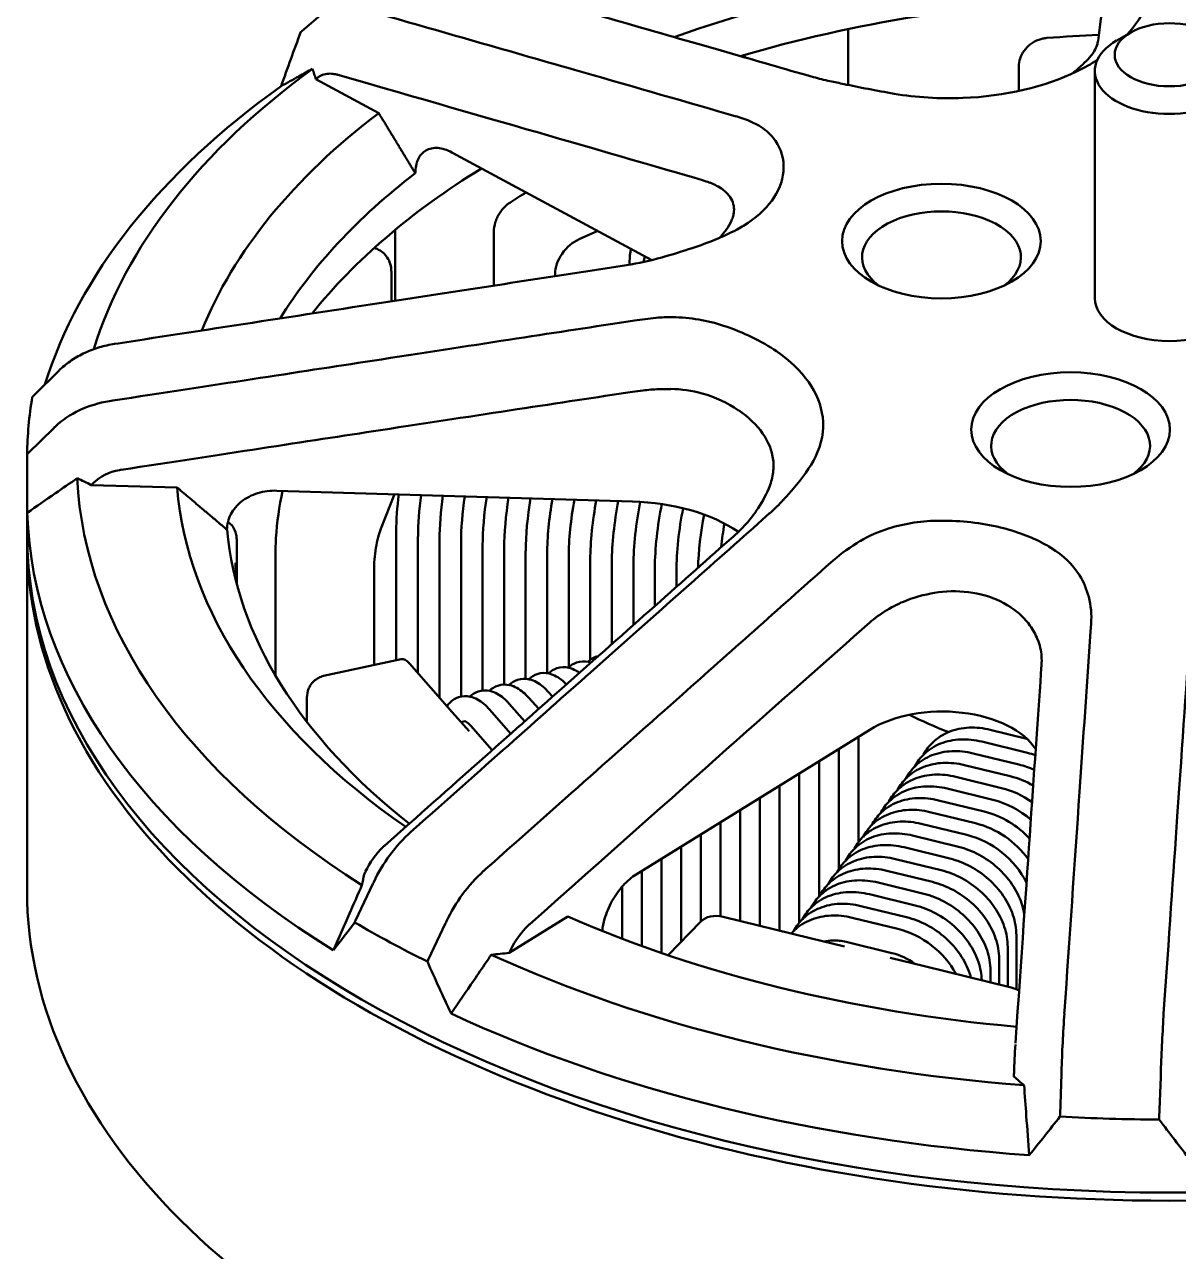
# Model space of a CAD drawing. Header units: millimetres. Extents: x 145 to 303, y 101 to 203.
# Drawn here: x 147.31 to 158.92, y 156.34 to 168.7 of the extents above; entities that cross this region are included whole.
import ezdxf

# ---------------------------------------------------------------- set-up
doc = ezdxf.new("R2010")
doc.units = ezdxf.units.MM
doc.header["$LTSCALE"] = 0.75
doc.layers.add('Visible', color=7, linetype='Continuous', lineweight=50)

msp = doc.modelspace()

# ---------------------------------------------------------------- linework, layer by layer
at = {"layer": 'Visible', "extrusion": (-1e-16, 0.816497, 0.57735)}
for p, q in [((150.286, 168.79), (150.098, 168.629)), ((155.601, 168.087), (155.601, 168.65)), ((150.098, 168.629), (150.089, 168.621)), ((158.444, 168.616), (158.303, 168.534)), ((154.544, 168.386), (154.57, 168.362)), ((157.318, 168.271), (157.318, 168.027)), ((150.241, 168.145), (150.245, 168.148)), ((150.241, 168.145), (150.874, 167.804)), ((150.245, 168.148), (150.255, 168.157)), ((155.172, 168.188), (155.251, 168.166)), ((158.083, 165.942), (158.083, 168.228)), ((154.471, 167.771), (154.392, 167.794)), ((153.624, 166.324), (151.61, 167.408)), ((154.923, 167.418), (154.923, 167.418)), ((154.95, 167.27), (154.95, 167.273)), ((154.446, 166.876), (154.446, 166.876)), ((154.45, 166.813), (154.449, 166.811)), ((151.039, 165.914), (151.039, 166.628)), ((152.033, 166.607), (152.033, 166.067)), ((152.891, 166.534), (153.08, 166.617)), ((154.477, 166.63), (154.481, 166.632)), ((150.828, 166.445), (150.84, 166.441)), ((153.4, 166.277), (153.4, 166.311)), ((151.001, 165.909), (151.001, 166.205)), ((152.65, 166.184), (152.65, 166.162)), ((153.261, 166.256), (153.369, 166.272)), ((153.45, 165.716), (153.342, 165.699)), ((153.936, 165.744), (153.936, 165.744)), ((154.07, 165.729), (154.07, 165.729)), ((148.215, 165.48), (148.249, 165.485)), ((147.399, 164.957), (147.655, 165.211)), ((147.386, 164.944), (147.399, 164.957)), ((153.936, 165.019), (153.936, 165.019)), ((154.07, 164.996), (154.07, 164.996)), ((148.197, 164.909), (148.163, 164.903)), ((147.602, 164.633), (147.346, 164.38)), ((147.346, 164.38), (147.334, 164.367)), ((147.333, 164.174), (147.333, 163.574)), ((147.98, 164.059), (147.986, 164.064)), ((147.986, 164.064), (147.999, 164.077)), ((147.98, 164.059), (148.845, 164.033)), ((153.427, 163.894), (149.849, 164.002)), ((150.894, 163.617), (151.034, 163.967)), ((154.735, 163.708), (154.809, 163.774)), ((156.533, 163.7), (156.527, 163.7)), ((151.049, 162.295), (151.049, 163.586)), ((147.333, 163.492), (147.333, 159.981)), ((149.445, 163.062), (149.445, 163.479)), ((151.269, 162.164), (151.269, 163.54)), ((151.486, 161.918), (151.486, 163.511)), ((151.703, 163.482), (151.703, 161.929)), ((151.92, 161.99), (151.92, 163.453)), ((149.836, 163.372), (149.836, 162.14)), ((152.136, 162.05), (152.136, 163.424)), ((152.353, 162.108), (152.353, 163.395)), ((152.57, 162.164), (152.57, 163.367)), ((152.787, 162.225), (152.787, 163.338)), ((157.641, 163.427), (157.638, 163.429)), ((150.827, 163.203), (150.827, 162.247)), ((153.004, 162.299), (153.004, 163.309)), ((153.22, 163.28), (153.22, 162.457)), ((153.437, 162.649), (153.437, 163.251)), ((153.654, 162.841), (153.654, 163.222)), ((155.449, 163.299), (155.375, 163.234)), ((153.871, 163.033), (153.871, 163.193)), ((156.589, 162.986), (156.592, 162.987)), ((157.236, 162.829), (157.239, 162.827)), ((158.04, 162.581), (158.046, 162.663)), ((150.317, 162.136), (151.1, 162.306)), ((151.614, 161.773), (151.183, 162.262)), ((152.624, 161.928), (152.584, 161.973)), ((150.149, 161.898), (150.149, 161.676)), ((152.344, 161.679), (152.187, 161.856)), ((152.484, 161.804), (152.386, 161.915)), ((151.784, 161.581), (151.614, 161.773)), ((152.204, 161.555), (151.989, 161.798)), ((151.744, 161.682), (151.705, 161.67)), ((152.017, 161.389), (151.802, 161.633)), ((155.817, 161.595), (153.464, 160.138)), ((157.4, 161.503), (157.031, 161.594)), ((155.703, 160.462), (155.703, 161.524)), ((157.404, 161.363), (156.944, 161.475)), ((155.505, 160.19), (155.505, 161.402)), ((157.318, 161.244), (156.857, 161.357)), ((155.307, 161.279), (155.307, 159.916)), ((157.231, 161.126), (156.77, 161.239)), ((155.108, 159.652), (155.108, 161.156)), ((157.144, 161.008), (156.683, 161.121)), ((154.91, 159.571), (154.91, 161.033)), ((157.057, 160.89), (156.596, 161.002)), ((154.712, 159.62), (154.712, 160.911)), ((156.97, 160.771), (156.51, 160.884)), ((154.514, 159.669), (154.514, 160.788)), ((156.883, 160.653), (156.423, 160.766)), ((154.315, 160.665), (154.315, 159.716)), ((156.796, 160.535), (156.336, 160.648)), ((151.198, 160.566), (151.221, 160.586)), ((154.117, 159.664), (154.117, 160.542)), ((156.709, 160.417), (156.249, 160.529)), ((153.919, 159.461), (153.919, 160.42)), ((156.622, 160.298), (156.162, 160.411)), ((153.721, 159.347), (153.721, 160.297)), ((156.535, 160.18), (156.075, 160.293)), ((150.729, 160.144), (150.726, 160.136)), ((150.738, 160.162), (150.729, 160.144)), ((151.953, 160.193), (151.93, 160.172)), ((153.522, 159.417), (153.522, 160.174)), ((156.448, 160.062), (155.988, 160.175)), ((150.64, 159.673), (150.815, 160.043)), ((153.324, 159.49), (153.324, 160.016)), ((156.361, 159.944), (155.901, 160.056)), ((156.274, 159.825), (155.814, 159.938)), ((156.187, 159.707), (155.727, 159.82)), ((150.631, 159.655), (150.64, 159.673)), ((151.547, 159.648), (151.372, 159.279)), ((152.188, 159.348), (152.779, 159.714)), ((153.786, 159.325), (154.114, 159.661)), ((155.216, 159.496), (154.342, 159.711)), ((156.1, 159.589), (155.64, 159.702)), ((153.126, 159.568), (153.126, 159.586)), ((155.562, 159.412), (155.216, 159.496)), ((157.293, 158.983), (157.293, 159.526)), ((152.192, 159.356), (152.201, 159.375)), ((156.041, 159.346), (155.581, 159.459)), ((157.206, 159.009), (157.206, 159.407)), ((151.372, 159.279), (151.364, 159.26)), ((152.188, 159.348), (152.192, 159.356)), ((156.367, 159.214), (156.022, 159.299)), ((157.119, 159.03), (157.119, 159.289)), ((157.241, 159), (156.367, 159.214)), ((157.032, 159.051), (157.032, 159.171)), ((157.776, 158.74), (157.778, 158.765)), ((158.776, 158.735), (158.775, 158.709)), ((157.269, 158.133), (157.269, 158.112)), ((157.269, 158.112), (157.268, 158.103)), ((157.733, 157.72), (157.746, 158.129)), ((158.746, 158.099), (158.732, 157.69)), ((157.732, 157.7), (157.733, 157.72)), ((158.732, 157.69), (158.732, 157.669))]:
    msp.add_line(p, q, dxfattribs=at)
at = {"layer": 'Visible', "extrusion": (1e-16, 1e-16, -1)}
for centre, radius, start, end in [((-157.003, 169.325), 1.409, 230.6218, 233.1332), ((-153.708, 164.484), 1.185, 202.8082, 215.4079), ((-121.831, 181.651), 36.24, 217.3706, 217.9268)]:
    msp.add_arc(centre, radius, start, end, dxfattribs=at)
at = {"layer": 'Visible'}
for centre, radius, start, end in [((154.187, 166.747), 1.063, 61.1563, 74.5188), ((153.889, 166.288), 0.875, 68.6856, 73.8833), ((154.014, 166.588), 0.551, 53.9059, 69.3803), ((154.153, 166.78), 0.314, 34.4096, 53.9232), ((153.816, 164.031), 1.718, 89.4632, 95.024), ((153.802, 163.793), 1.232, 55.7119, 74.5259), ((188.315, 164.175), 40.982, 179.7317, 180.5534), ((153.042, 163.322), 3.209, 167.7873, 176.3913), ((154.036, 163.561), 2.987, 172.2312, 179.5215), ((156.522, 161.976), 1.724, 89.808, 107.3902), ((156.552, 161.191), 2.509, 76.572, 90.4376), ((152.769, 163.383), 2.934, 177.2569, 180.2164), ((156.582, 162.014), 1.713, 120.1425, 131.3901), ((156.677, 161.653), 1.336, 93.7571, 107.52), ((156.67, 161.839), 1.15, 76.453, 93.8586), ((156.725, 162.053), 0.929, 56.603, 76.6757), ((156.627, 161.741), 1.236, 115.8588, 126.3064), ((156.677, 161.645), 1.344, 107.408, 115.9806), ((156.563, 161.829), 1.127, 126.3457, 131.4518), ((153.133, 162.126), 0.216, 102.9362, 134.9832), ((157.009, 160.242), 0.912, 60.1295, 75.9182), ((156.918, 160.115), 0.921, 54.6474, 75.8474), ((156.829, 159.99), 0.928, 48.889, 75.7949), ((156.74, 159.866), 0.934, 42.6813, 75.7309), ((156.652, 159.747), 0.935, 35.6391, 75.7155), ((152.298, 159.36), 1.633, 132.3625, 154.5515), ((156.57, 159.638), 0.925, 26.8214, 75.8787), ((151.494, 159.812), 0.833, 133.578, 155.1153), ((153.047, 158.958), 1.651, 132.628, 154.5684), ((152.964, 159.019), 0.842, 133.669, 154.9938), ((155.873, 158.689), 0.928, 28.8131, 75.8167), ((179.747, 171.92), 31.079, 204.0377, 205.0978), ((155.876, 158.697), 0.67, 53.8673, 75.7171), ((175.115, 157.584), 17.377, 176.1879, 178.134), ((182.249, 157.295), 23.517, 176.5523, 177.9902), ((166.256, 157.855), 8.991, 176.354, 178.2303)]:
    msp.add_arc(centre, radius, start, end, dxfattribs=at)
at = {"layer": 'Visible', "extrusion": (1e-16, -1e-16, -1)}
for centre, radius, start, end in [((-152.929, 169.117), 2.878, 253.9777, 261.2204), ((-156.973, 162.289), 0.575, 175.758, 183.957)]:
    msp.add_arc(centre, radius, start, end, dxfattribs=at)
at = {"layer": 'Visible', "extrusion": (-1e-16, -1e-16, -1)}
msp.add_arc((-152.426, 166.257), 3.446, 220.5566, 222.9514, dxfattribs=at)
at = {"layer": 'Visible', "extrusion": (0, -1e-16, -1)}
msp.add_arc((-157.193, 162.721), 0.855, 165.7215, 183.8931, dxfattribs=at)
at = {"layer": 'Visible', "extrusion": (0, 1e-16, -1)}
for centre, radius, start, end in [((-156.912, 162.268), 0.64, 144.0629, 158.2751), ((-156.962, 162.288), 0.587, 158.2754, 175.7094), ((-181.972, 175.08), 29.038, 322.1493, 323.1604)]:
    msp.add_arc(centre, radius, start, end, dxfattribs=at)
at = {"layer": 'Visible', "extrusion": (-1e-16, 1e-16, -1)}
msp.add_arc((-135.072, 175.399), 28.753, 217.9932, 218.9826, dxfattribs=at)
at = {"layer": 'Visible', "extrusion": (-1e-16, 2e-16, -1)}
for centre, major_axis, ratio, start_param, end_param in [((158.833, 163.9), (9.5, 0), 0.57735, 4.159876, 4.6485), ((158.833, 163.9), (9.5, 0), 0.57735, 3.482913, 3.786626), ((158.833, 163.492), (-9.5, 0), 0.57735, 0.431477, 0.754101), ((153.359, 164.051), (1.502, 0.426), 0.583604, -1.185314, -1.103582), ((153.306, 164.126), (1.526, 0.365), 0.67706, 0.726288, 0.831773)]:
    msp.add_ellipse(centre, major_axis=major_axis, ratio=ratio, start_param=start_param, end_param=end_param, dxfattribs=at)
at = {"layer": 'Visible', "extrusion": (0, 2e-16, -1)}
for centre, major_axis, ratio, start_param, end_param in [((158.833, 163.492), (-9.5, 0), 0.57735, 1.098872, 1.501161), ((156.548, 168.537), (1.569, 0.032), 0.383236, 0.129301, 0.234786), ((152.507, 163.779), (0.09, 0.676), 0.183672, 4.084618, 4.905611), ((152.94, 163.721), (0.09, 0.676), 0.183672, 4.084618, 4.973475), ((153.591, 163.635), (0.09, 0.676), 0.183672, 4.084618, 5.075986), ((158.833, 163.9), (9.5, 0), 0.57735, 2.507002, 3.088494), ((154.458, 163.519), (0.09, 0.676), 0.183672, 4.559039, 4.915641), ((158.833, 163.492), (4, 0), 0.57735, 2.159577, 2.283932), ((158.833, 159.981), (11.5, 0), 0.57735, 0, 3.141593)]:
    msp.add_ellipse(centre, major_axis=major_axis, ratio=ratio, start_param=start_param, end_param=end_param, dxfattribs=at)
at = {"layer": 'Visible', "extrusion": (1e-16, 3e-16, -1)}
for centre, major_axis, start_param, end_param in [((158.833, 168.391), (0.55, 0), 1.570796326796014, 7.8539816339756), ((156.539, 166.352), (0.8, 0), 2.474482, 6.950296), ((157.839, 164.454), (0.8, 0), 2.474482, 6.950296)]:
    msp.add_ellipse(centre, major_axis=major_axis, ratio=0.57735, start_param=start_param, end_param=end_param, dxfattribs=at)
at = {"layer": 'Visible'}
for centre, major_axis, ratio, start_param, end_param in [((158.833, 168.228), (0.75, 0), 0.57735, 2.356194, 7.068583), ((156.671, 168.999), (2.046, 0.331), 0.427494, 3.878067, 3.985333), ((156.617, 169.108), (-2, 0), 0.57735, 1.639312, 2.270226), ((158.833, 163.9), (-11.5, 0), 0.57735, -0.67991, -0.177156), ((156.593, 168.822), (-1.735, 0.016), 0.500535, 1.264546, 1.668155), ((158.833, 164.309), (-10, 0), 0.57735, -0.650324, -0.228245), ((158.833, 165.942), (0.75, 0), 0.57735, 3.141593, 6.283185), ((153.351, 164.483), (1.996, 0.556), 0.572535, 1.256795, 1.364061), ((153.459, 164.706), (-1.888, 0.057), 0.584065, 3.879423, 4.241635), ((153.348, 164.662), (2, 0), 0.57735, 0.068515, 0.69943), ((158.833, 164.309), (11.5, 0), 0.57735, 3.045684, 3.132781), ((153.842, 164.649), (1.506, 0.025), 0.665266, -0.335407, 0.067947), ((158.833, 164.309), (-10, 0), 0.57735, 0.047808, 0.693945), ((151.856, 163.866), (0.09, 0.676), 0.183672, 1.47764, 2.198568), ((153.374, 163.663), (0.09, 0.676), 0.183672, 1.240493, 2.198568), ((153.348, 163.029), (-1.5, 0), 0.57735, 3.842302, 4.660029), ((153.3, 164.556), (2.018, 0.47), 0.681186, -0.898021, -0.790755), ((158.833, 163.9), (11.5, 0), 0.57735, 3.159814, 3.891316), ((154.241, 163.548), (0.09, 0.676), 0.183672, 1.273503, 2.091451), ((158.833, 163.492), (11.5, 0), 0.57735, 3.135444, 6.289334), ((151.183, 162.017), (-0.086, 0.288), 0.371196, -0.674822, -0.027804), ((156.548, 161.201), (1, 0), 0.57735, 0.348602, 2.391101), ((150.938, 160.368), (0.127, 0.126), 0.263053, 1.368471, 1.455611), ((158.833, 164.309), (-11.5, 0), 0.57735, 0.776756, 0.863853), ((158.833, 164.309), (10, 0), 0.57735, 4.062065, 4.558019), ((154.342, 159.466), (-0.244, 0.176), 0.749072, -1.075325, -0.111081), ((157.241, 158.755), (-0.244, 0.176), 0.749072, -1.366041, -1.075325), ((158.833, 163.9), (11.5, 0), 0.57735, 4.032479, 4.589448), ((158.833, 164.309), (11.5, 0), 0.57735, 4.616481, 4.703578)]:
    msp.add_ellipse(centre, major_axis=major_axis, ratio=ratio, start_param=start_param, end_param=end_param, dxfattribs=at)
at = {"layer": 'Visible', "extrusion": (1e-16, 2e-16, -1)}
msp.add_ellipse((156.544, 168.589), major_axis=(-1.573, 0.029), ratio=0.387454, start_param=3.185506, end_param=3.256014, dxfattribs=at)
at = {"layer": 'Visible', "extrusion": (0, 1e-16, -1)}
for centre, major_axis, ratio, start_param, end_param in [((156.556, 168.526), (1.561, 0.043), 0.381721, 0.237639, 0.319371), ((153.348, 164.254), (-1.5, 0), 0.57735, 2.442163, 3.073077), ((148.292, 164.15), (0.192, 0.029), 0.326156, 4.62267, 4.70981), ((158.833, 163.574), (-11.5, 0), 0.57735, 3.141593, 6.283185), ((158.833, 164.309), (11, 0), 0.57735, 1.704148, 2.240297)]:
    msp.add_ellipse(centre, major_axis=major_axis, ratio=ratio, start_param=start_param, end_param=end_param, dxfattribs=at)
at = {"layer": 'Visible', "extrusion": (1e-16, 1e-16, -1)}
for start_param, end_param in [(0.177033, 0.6695), (-0.739313, -0.028631)]:
    msp.add_ellipse((158.833, 164.309), major_axis=(-11, 0), ratio=0.57735, start_param=start_param, end_param=end_param, dxfattribs=at)
at = {"layer": 'Visible', "extrusion": (-1e-16, 1e-16, -1)}
for centre, major_axis, ratio, start_param, end_param in [((150.469, 168.123), (-0.139, 0.053), 0.406219, 1.277418, 1.364558), ((153.807, 163.606), (0.09, 0.676), 0.183672, 4.084618, 5.085655)]:
    msp.add_ellipse(centre, major_axis=major_axis, ratio=ratio, start_param=start_param, end_param=end_param, dxfattribs=at)
at = {"layer": 'Visible'}
for centre in [(156.539, 166.515), (157.839, 164.617)]:
    msp.add_ellipse(centre, major_axis=(1, 0), ratio=0.57735, dxfattribs=at)
at = {"layer": 'Visible', "extrusion": (2e-16, -2e-16, -1)}
msp.add_ellipse((152.891, 166.289), major_axis=(0.185, 0.238), ratio=0.651406, start_param=3.839138, end_param=5.409935, dxfattribs=at)
at = {"layer": 'Visible', "extrusion": (1e-16, -3e-16, -1)}
msp.add_ellipse((153.343, 164.098), major_axis=(1.52, 0.406), ratio=0.549673, start_param=-1.369953, end_param=-1.299445, dxfattribs=at)
at = {"layer": 'Visible', "extrusion": (-1e-16, 3e-16, -1)}
msp.add_ellipse((153.355, 164.055), major_axis=(1.511, 0.424), ratio=0.578269, start_param=-1.29269, end_param=-1.187204, dxfattribs=at)
at = {"layer": 'Visible', "extrusion": (-1e-16, -2e-16, -1)}
msp.add_ellipse((148.661, 163.469), major_axis=(-0.69, 0.578), ratio=0.695676, start_param=0.065585, end_param=0.523852, dxfattribs=at)
at = {"layer": 'Visible', "extrusion": (-2e-16, 3e-16, -1)}
for centre, end_param in [((151.423, 163.924), 4.739519), ((151.639, 163.895), 4.772489), ((152.073, 163.837), 4.838726), ((153.157, 163.692), 5.007889)]:
    msp.add_ellipse(centre, major_axis=(0.09, 0.676), ratio=0.183672, start_param=4.084618, end_param=end_param, dxfattribs=at)
at = {"layer": 'Visible', "extrusion": (-2e-16, 2e-16, -1)}
for centre, end_param in [((152.29, 163.808), 4.872067), ((152.723, 163.75), 4.939398), ((154.024, 163.577), 5.064411)]:
    msp.add_ellipse(centre, major_axis=(0.09, 0.676), ratio=0.183672, start_param=4.084618, end_param=end_param, dxfattribs=at)
at = {"layer": 'Visible', "extrusion": (1e-16, 0, -1)}
msp.add_ellipse((153.314, 164.116), major_axis=(1.516, 0.374), ratio=0.673583, start_param=0.649366, end_param=0.731098, dxfattribs=at)
at = {"layer": 'Visible', "extrusion": (7e-16, 1e-16, -1)}
msp.add_ellipse((150.894, 163.372), major_axis=(0.04, 0.298), ratio=0.184022, start_param=4.081455, end_param=5.652252, dxfattribs=at)
at = {"layer": 'Visible', "extrusion": (0, 0, -1)}
msp.add_ellipse((153.293, 164.168), major_axis=(1.542, 0.314), ratio=0.696122, start_param=0.808371, end_param=0.878879, dxfattribs=at)
at = {"layer": 'Visible', "extrusion": (2e-16, 0, -1)}
msp.add_ellipse((152.401, 159.58), major_axis=(0.127, 0.126), ratio=0.263053, start_param=-1.455611, end_param=-1.368471, dxfattribs=at)
at = {"layer": 'Visible', "extrusion": (1.93052e-09, -2.55993e-10, 1)}
msp.add_open_spline([(158.385, 170.563), (158.332, 170.166), (158.228, 169.383), (158.153, 168.816), (158.115, 168.533)], degree=3, knots=[-0.6998511, -0.6998511, -0.6998511, -0.6998511, -0.4506858, -0.1184655, -0.1184655, -0.1184655, -0.1184655], dxfattribs=at)
at = {"layer": 'Visible'}
for points, knots in [([(151.404, 169.271), (152.143, 169.058), (153.597, 168.641), (154.648, 168.339), (155.172, 168.188)], [0.2160154, 0.2160154, 0.2160154, 0.2160154, 0.4651806, 0.7974009, 0.7974009, 0.7974009, 0.7974009]), ([(154.392, 167.794), (153.889, 167.939), (153.344, 168.096), (152.152, 168.438), (151.406, 168.652), (150.721, 168.848)], [0, 0, 0, 0, 0.2113018, 0.2113018, 0.5033978, 0.5033978, 0.5033978, 0.5033978]), ([(150.089, 168.621), (150.056, 168.53), (150.022, 168.439), (149.956, 168.257), (149.923, 168.166), (149.89, 168.075)], [0, 0, 0, 0, 0.02943772, 0.02943772, 0.05887542, 0.05887542, 0.05887542, 0.05887542]), ([(157.318, 168.271), (157.318, 168.299), (157.323, 168.327), (157.34, 168.381), (157.354, 168.407), (157.388, 168.456), (157.411, 168.479), (157.461, 168.517), (157.489, 168.532), (157.532, 168.547), (157.545, 168.551), (157.566, 168.555), (157.573, 168.557), (157.587, 168.559), (157.594, 168.559), (157.601, 168.56)], [0, 0, 0, 0, 0.00853701, 0.00853701, 0.01731294, 0.01731294, 0.02675158, 0.02675158, 0.03617122, 0.03617122, 0.04034577, 0.04034577, 0.04246798, 0.04246798, 0.04460055, 0.04460055, 0.04460055, 0.04460055]), ([(150.255, 168.157), (150.264, 168.164), (150.273, 168.17), (150.314, 168.194), (150.359, 168.204), (150.416, 168.199), (150.433, 168.196), (150.45, 168.192)], [0.06344142, 0.06344142, 0.06344142, 0.06344142, 0.07402483, 0.07402483, 0.1111703, 0.1111703, 0.12433718, 0.12433718, 0.12433718, 0.12433718]), ([(151.61, 167.408), (151.564, 167.433), (151.511, 167.45), (151.427, 167.456), (151.381, 167.447), (151.317, 167.41), (151.287, 167.376), (151.252, 167.302), (151.242, 167.248), (151.242, 167.198)], [-0.0742685, -0.0742685, -0.0742685, -0.0742685, -0.05560721, -0.05560721, -0.03700871, -0.03700871, -0.01847797, -0.01847797, 0, 0, 0, 0]), ([(152.033, 166.607), (152.033, 166.64), (152.038, 166.672), (152.052, 166.719), (152.058, 166.735), (152.072, 166.765), (152.08, 166.78), (152.106, 166.822), (152.127, 166.847), (152.163, 166.88), (152.177, 166.891), (152.192, 166.901)], [0, 0, 0, 0, 0.00990952, 0.00990952, 0.01492718, 0.01492718, 0.01992199, 0.01992199, 0.02963151, 0.02963151, 0.03505469, 0.03505469, 0.03505469, 0.03505469]), ([(147.668, 165.224), (147.703, 165.257), (147.741, 165.287), (147.824, 165.343), (147.868, 165.368), (147.963, 165.412), (148.012, 165.431), (148.087, 165.453), (148.111, 165.46), (148.162, 165.471), (148.189, 165.476), (148.215, 165.48)], [0.000001, 0.000001, 0.000001, 0.000001, 0.01627491, 0.01627491, 0.03277218, 0.03277218, 0.04943203, 0.04943203, 0.05734857, 0.05734857, 0.06560073, 0.06560073, 0.06560073, 0.06560073]), ([(148.281, 164.212), (149.292, 164.367), (151.277, 164.671), (152.712, 164.889), (153.427, 164.997)], [-0.6998511, -0.6998511, -0.6998511, -0.6998511, -0.4506858, -0.1184655, -0.1184655, -0.1184655, -0.1184655]), ([(148.163, 164.903), (148.057, 164.887), (147.955, 164.856), (147.769, 164.768), (147.685, 164.713), (147.615, 164.646)], [0, 0, 0, 0, 0.03276944, 0.03276944, 0.06553896, 0.06553896, 0.06553896, 0.06553896]), ([(149.849, 164.002), (149.787, 164.004), (149.714, 163.995), (149.599, 163.959), (149.537, 163.928), (149.449, 163.859), (149.408, 163.81), (149.361, 163.718), (149.346, 163.66), (149.346, 163.609)], [-0.0742685, -0.0742685, -0.0742685, -0.0742685, -0.05560721, -0.05560721, -0.03700871, -0.03700871, -0.01847797, -0.01847797, 0, 0, 0, 0]), ([(157.638, 163.429), (157.616, 163.442), (157.594, 163.455), (157.441, 163.538), (157.288, 163.594), (157.134, 163.631)], [-0.5146527, -0.5146527, -0.5146527, -0.5146527, -0.50882017, -0.50882017, -0.47549817, -0.47549817, -0.47549817, -0.47549817]), ([(154.445, 163.542), (153.957, 163.11), (152.977, 162.242), (151.621, 161.038), (150.931, 160.426)], [-0.7974009, -0.7974009, -0.7974009, -0.7974009, -0.4651806, -0.2160154, -0.2160154, -0.2160154, -0.2160154]), ([(152.895, 162.168), (152.884, 162.176), (152.872, 162.184), (152.837, 162.203), (152.813, 162.213), (152.749, 162.227), (152.706, 162.227), (152.637, 162.203), (152.609, 162.186), (152.586, 162.164), (152.585, 162.163), (152.583, 162.162)], [0.2288112, 0.2288112, 0.2288112, 0.2288112, 0.3127928, 0.3127928, 0.4674105, 0.4674105, 0.6851141, 0.6851141, 0.8548149, 0.8548149, 0.8650889, 0.8650889, 0.8650889, 0.8650889]), ([(153.01, 162.27), (153.002, 162.273), (152.993, 162.275), (152.947, 162.286), (152.905, 162.285), (152.835, 162.262), (152.808, 162.244), (152.784, 162.223), (152.783, 162.221), (152.782, 162.22)], [0.4169075, 0.4169075, 0.4169075, 0.4169075, 0.4674105, 0.4674105, 0.6851141, 0.6851141, 0.8548149, 0.8548149, 0.8650889, 0.8650889, 0.8650889, 0.8650889]), ([(150.149, 161.897), (150.149, 161.928), (150.152, 161.957), (150.165, 162), (150.17, 162.012), (150.186, 162.045), (150.2, 162.065), (150.233, 162.097), (150.251, 162.109), (150.285, 162.126), (150.301, 162.132), (150.317, 162.136)], [0, 0, 0, 0, 0.00978887, 0.00978887, 0.01401092, 0.01401092, 0.02123795, 0.02123795, 0.02767123, 0.02767123, 0.03274685, 0.03274685, 0.03274685, 0.03274685]), ([(152.584, 161.973), (152.548, 162.014), (152.509, 162.049), (152.441, 162.086), (152.416, 162.096), (152.352, 162.111), (152.31, 162.11), (152.24, 162.087), (152.213, 162.069), (152.189, 162.048), (152.188, 162.046), (152.187, 162.045)], [0, 0, 0, 0, 0.3127928, 0.3127928, 0.4674105, 0.4674105, 0.6851141, 0.6851141, 0.8548149, 0.8548149, 0.8650889, 0.8650889, 0.8650889, 0.8650889]), ([(152.763, 162.052), (152.732, 162.084), (152.699, 162.111), (152.639, 162.145), (152.615, 162.155), (152.551, 162.169), (152.508, 162.169), (152.439, 162.145), (152.411, 162.128), (152.388, 162.106), (152.386, 162.105), (152.385, 162.103)], [0.0528848, 0.0528848, 0.0528848, 0.0528848, 0.3127928, 0.3127928, 0.4674105, 0.4674105, 0.6851141, 0.6851141, 0.8548149, 0.8548149, 0.8650889, 0.8650889, 0.8650889, 0.8650889]), ([(152.187, 161.856), (152.151, 161.898), (152.112, 161.932), (152.044, 161.97), (152.02, 161.98), (151.956, 161.994), (151.913, 161.994), (151.844, 161.97), (151.816, 161.953), (151.793, 161.931), (151.792, 161.93), (151.79, 161.928)], [0, 0, 0, 0, 0.3127928, 0.3127928, 0.4674105, 0.4674105, 0.6851141, 0.6851141, 0.8548149, 0.8548149, 0.8650889, 0.8650889, 0.8650889, 0.8650889]), ([(152.386, 161.915), (152.349, 161.956), (152.31, 161.99), (152.242, 162.028), (152.218, 162.038), (152.154, 162.052), (152.112, 162.052), (152.042, 162.028), (152.015, 162.011), (151.991, 161.989), (151.99, 161.988), (151.989, 161.987)], [0, 0, 0, 0, 0.3127928, 0.3127928, 0.4674105, 0.4674105, 0.6851141, 0.6851141, 0.8548149, 0.8548149, 0.8650889, 0.8650889, 0.8650889, 0.8650889]), ([(151.989, 161.798), (151.953, 161.839), (151.914, 161.874), (151.845, 161.912), (151.821, 161.922), (151.757, 161.936), (151.715, 161.935), (151.645, 161.912), (151.618, 161.894), (151.582, 161.861), (151.571, 161.848), (151.561, 161.833)], [0, 0, 0, 0, 0.3141593, 0.3141593, 0.4683532, 0.4683532, 0.6856087, 0.6856087, 0.8553259, 0.8553259, 0.9581304, 0.9581304, 0.9581304, 0.9581304]), ([(151.802, 161.633), (151.783, 161.653), (151.767, 161.668), (151.746, 161.682), (151.74, 161.684), (151.74, 161.684)], [6.2831853, 6.2831853, 6.2831853, 6.2831853, 6.5354672, 6.5354672, 6.7395463, 6.7395463, 6.7395463, 6.7395463]), ([(157.031, 161.594), (156.96, 161.611), (156.888, 161.619), (156.748, 161.613), (156.68, 161.599), (156.555, 161.549), (156.499, 161.513), (156.414, 161.432), (156.382, 161.39), (156.358, 161.344)], [1.570796, 1.570796, 1.570796, 1.570796, 1.884956, 1.884956, 2.199115, 2.199115, 2.506747, 2.506747, 2.752559, 2.752559, 2.752559, 2.752559]), ([(156.944, 161.475), (156.873, 161.493), (156.801, 161.5), (156.661, 161.494), (156.593, 161.481), (156.468, 161.431), (156.412, 161.395), (156.327, 161.314), (156.295, 161.272), (156.271, 161.225)], [1.570796, 1.570796, 1.570796, 1.570796, 1.884956, 1.884956, 2.199115, 2.199115, 2.506747, 2.506747, 2.752559, 2.752559, 2.752559, 2.752559]), ([(156.857, 161.357), (156.786, 161.374), (156.714, 161.382), (156.574, 161.376), (156.506, 161.362), (156.381, 161.313), (156.325, 161.277), (156.24, 161.196), (156.208, 161.153), (156.184, 161.107)], [1.570796, 1.570796, 1.570796, 1.570796, 1.884956, 1.884956, 2.199115, 2.199115, 2.506747, 2.506747, 2.752559, 2.752559, 2.752559, 2.752559]), ([(157.484, 161.339), (157.458, 161.348), (157.432, 161.356), (157.405, 161.362), (157.405, 161.362), (157.404, 161.363)], [1.4523748, 1.4523748, 1.4523748, 1.4523748, 1.5691851, 1.5691851, 1.5707963, 1.5707963, 1.5707963, 1.5707963]), ([(156.77, 161.239), (156.699, 161.256), (156.627, 161.264), (156.487, 161.258), (156.419, 161.244), (156.294, 161.194), (156.238, 161.159), (156.153, 161.077), (156.122, 161.035), (156.097, 160.989)], [1.570796, 1.570796, 1.570796, 1.570796, 1.884956, 1.884956, 2.199115, 2.199115, 2.506747, 2.506747, 2.752559, 2.752559, 2.752559, 2.752559]), ([(157.474, 161.19), (157.423, 161.213), (157.371, 161.231), (157.318, 161.244), (157.318, 161.244), (157.318, 161.244)], [1.3357651, 1.3357651, 1.3357651, 1.3357651, 1.5691851, 1.5691851, 1.5707963, 1.5707963, 1.5707963, 1.5707963]), ([(156.683, 161.121), (156.613, 161.138), (156.541, 161.146), (156.4, 161.14), (156.332, 161.126), (156.207, 161.076), (156.151, 161.04), (156.066, 160.959), (156.035, 160.917), (156.01, 160.871)], [1.570796, 1.570796, 1.570796, 1.570796, 1.884956, 1.884956, 2.199115, 2.199115, 2.506747, 2.506747, 2.752559, 2.752559, 2.752559, 2.752559]), ([(156.596, 161.002), (156.526, 161.02), (156.454, 161.027), (156.313, 161.021), (156.245, 161.008), (156.121, 160.958), (156.064, 160.922), (155.979, 160.841), (155.948, 160.799), (155.924, 160.752)], [1.570796, 1.570796, 1.570796, 1.570796, 1.884956, 1.884956, 2.199115, 2.199115, 2.506747, 2.506747, 2.752559, 2.752559, 2.752559, 2.752559]), ([(156.51, 160.884), (156.439, 160.902), (156.367, 160.909), (156.226, 160.903), (156.158, 160.889), (156.034, 160.84), (155.977, 160.804), (155.892, 160.723), (155.861, 160.68), (155.837, 160.634)], [1.570796, 1.570796, 1.570796, 1.570796, 1.884956, 1.884956, 2.199115, 2.199115, 2.506747, 2.506747, 2.752559, 2.752559, 2.752559, 2.752559]), ([(156.423, 160.766), (156.352, 160.783), (156.28, 160.791), (156.14, 160.785), (156.071, 160.771), (155.947, 160.721), (155.89, 160.686), (155.805, 160.604), (155.774, 160.562), (155.75, 160.516)], [1.570796, 1.570796, 1.570796, 1.570796, 1.884956, 1.884956, 2.199115, 2.199115, 2.506747, 2.506747, 2.752559, 2.752559, 2.752559, 2.752559]), ([(156.336, 160.648), (156.265, 160.665), (156.193, 160.673), (156.053, 160.667), (155.984, 160.653), (155.86, 160.603), (155.803, 160.568), (155.718, 160.486), (155.687, 160.444), (155.663, 160.398)], [1.570796, 1.570796, 1.570796, 1.570796, 1.884956, 1.884956, 2.199115, 2.199115, 2.506747, 2.506747, 2.752559, 2.752559, 2.752559, 2.752559]), ([(156.249, 160.529), (156.178, 160.547), (156.106, 160.554), (155.966, 160.548), (155.897, 160.535), (155.773, 160.485), (155.716, 160.449), (155.632, 160.368), (155.6, 160.326), (155.576, 160.279)], [1.570796, 1.570796, 1.570796, 1.570796, 1.884956, 1.884956, 2.199115, 2.199115, 2.506747, 2.506747, 2.752559, 2.752559, 2.752559, 2.752559]), ([(156.162, 160.411), (156.091, 160.429), (156.019, 160.436), (155.879, 160.43), (155.81, 160.416), (155.686, 160.367), (155.629, 160.331), (155.545, 160.25), (155.513, 160.207), (155.489, 160.161)], [1.570796, 1.570796, 1.570796, 1.570796, 1.884956, 1.884956, 2.199115, 2.199115, 2.506747, 2.506747, 2.752559, 2.752559, 2.752559, 2.752559]), ([(156.075, 160.293), (156.004, 160.31), (155.932, 160.318), (155.792, 160.312), (155.723, 160.298), (155.599, 160.248), (155.542, 160.213), (155.458, 160.131), (155.426, 160.089), (155.402, 160.043)], [1.570796, 1.570796, 1.570796, 1.570796, 1.884956, 1.884956, 2.199115, 2.199115, 2.506747, 2.506747, 2.752559, 2.752559, 2.752559, 2.752559]), ([(153.464, 160.138), (153.422, 160.112), (153.372, 160.069), (153.294, 159.982), (153.252, 159.922), (153.192, 159.814), (153.164, 159.746), (153.136, 159.651), (153.128, 159.608), (153.124, 159.569)], [-0.0742685, -0.0742685, -0.0742685, -0.0742685, -0.05560721, -0.05560721, -0.03700871, -0.03700871, -0.01847797, -0.01847797, -0.00580363, -0.00580363, -0.00580363, -0.00580363]), ([(155.988, 160.175), (155.917, 160.192), (155.845, 160.2), (155.705, 160.194), (155.637, 160.18), (155.512, 160.13), (155.456, 160.095), (155.371, 160.013), (155.339, 159.971), (155.315, 159.925)], [1.570796, 1.570796, 1.570796, 1.570796, 1.884956, 1.884956, 2.199115, 2.199115, 2.506747, 2.506747, 2.752559, 2.752559, 2.752559, 2.752559]), ([(157.206, 159.407), (157.206, 159.475), (157.194, 159.544), (157.149, 159.678), (157.116, 159.743), (157.033, 159.865), (156.984, 159.921), (156.871, 160.021), (156.809, 160.065), (156.677, 160.135), (156.607, 160.162), (156.536, 160.18), (156.535, 160.18), (156.535, 160.18)], [0, 0, 0, 0, 0.312548, 0.312548, 0.626707, 0.626707, 0.940867, 0.940867, 1.255026, 1.255026, 1.569185, 1.569185, 1.570796, 1.570796, 1.570796, 1.570796]), ([(155.901, 160.056), (155.83, 160.074), (155.758, 160.081), (155.618, 160.075), (155.55, 160.062), (155.425, 160.012), (155.369, 159.976), (155.284, 159.895), (155.252, 159.853), (155.228, 159.806)], [1.570796, 1.570796, 1.570796, 1.570796, 1.884956, 1.884956, 2.199115, 2.199115, 2.506747, 2.506747, 2.752559, 2.752559, 2.752559, 2.752559]), ([(155.814, 159.938), (155.743, 159.956), (155.671, 159.963), (155.531, 159.957), (155.463, 159.943), (155.338, 159.894), (155.282, 159.858), (155.197, 159.777), (155.165, 159.734), (155.141, 159.688)], [1.570796, 1.570796, 1.570796, 1.570796, 1.884956, 1.884956, 2.199115, 2.199115, 2.506747, 2.506747, 2.752559, 2.752559, 2.752559, 2.752559]), ([(155.727, 159.82), (155.656, 159.837), (155.584, 159.845), (155.444, 159.839), (155.376, 159.825), (155.251, 159.775), (155.195, 159.74), (155.11, 159.658), (155.078, 159.616), (155.054, 159.57)], [1.570796, 1.570796, 1.570796, 1.570796, 1.884956, 1.884956, 2.199115, 2.199115, 2.506747, 2.506747, 2.752559, 2.752559, 2.752559, 2.752559]), ([(155.64, 159.702), (155.569, 159.719), (155.497, 159.727), (155.357, 159.721), (155.289, 159.707), (155.164, 159.657), (155.108, 159.622), (155.049, 159.566), (155.039, 159.554), (155.029, 159.542)], [1.570796, 1.570796, 1.570796, 1.570796, 1.884956, 1.884956, 2.199115, 2.199115, 2.506747, 2.506747, 2.580163, 2.580163, 2.580163, 2.580163]), ([(156.835, 159.1), (156.832, 159.112), (156.828, 159.125), (156.801, 159.205), (156.768, 159.27), (156.686, 159.392), (156.636, 159.448), (156.524, 159.548), (156.461, 159.592), (156.329, 159.662), (156.259, 159.689), (156.188, 159.707), (156.188, 159.707), (156.187, 159.707)], [0.253306, 0.253306, 0.253306, 0.253306, 0.312548, 0.312548, 0.626707, 0.626707, 0.940867, 0.940867, 1.255026, 1.255026, 1.569185, 1.569185, 1.570796, 1.570796, 1.570796, 1.570796]), ([(155.581, 159.459), (155.534, 159.47), (155.488, 159.475), (155.414, 159.473), (155.384, 159.469), (155.356, 159.462)], [1.5707963, 1.5707963, 1.5707963, 1.5707963, 1.8672346, 1.8672346, 2.0902647, 2.0902647, 2.0902647, 2.0902647])]:
    msp.add_open_spline(points, degree=3, knots=knots, dxfattribs=at)
at = {"layer": 'Visible', "extrusion": (1.11614e-10, -7.80829e-11, -1)}
msp.add_open_spline([(158.41, 168.596), (158.473, 168.667), (158.522, 168.735), (158.557, 168.796)], degree=3, dxfattribs=at)
at = {"layer": 'Visible'}
for points in [[(157.601, 168.56), (157.775, 168.574), (157.949, 168.585), (158.123, 168.593)], [(150.462, 168.189), (152.127, 167.71), (153.232, 167.391), (154.132, 167.129)], [(154.846, 167.555), (154.808, 167.602), (154.758, 167.645), (154.7, 167.678)], [(152.192, 166.901), (152.247, 166.936), (152.302, 166.971), (152.359, 167.005)], [(153.4, 166.311), (153.4, 166.353), (153.404, 166.395), (153.412, 166.438)], [(153.541, 166.304), (153.543, 166.324), (153.547, 166.343), (153.551, 166.363)], [(154.345, 165.663), (154.184, 165.717), (154.01, 165.747), (153.832, 165.748)], [(153.814, 165.026), (153.921, 165.025), (154.027, 165.01), (154.131, 164.981)], [(156.006, 163.621), (155.908, 163.59), (155.811, 163.548), (155.722, 163.495)], [(157.929, 163.15), (157.861, 163.258), (157.767, 163.349), (157.641, 163.427)], [(149.433, 163.277), (149.433, 163.213), (149.434, 163.15), (149.438, 163.086)], [(157.239, 162.827), (157.316, 162.775), (157.38, 162.714), (157.43, 162.644)], [(152.394, 159.638), (153.947, 161.017), (154.977, 161.931), (155.817, 162.674)]]:
    msp.add_open_spline(points, degree=3, dxfattribs=at)
at = {"layer": 'Visible', "extrusion": (8.0723e-11, -8.84695e-11, -1)}
msp.add_open_spline([(158.043, 168.38), (158.008, 168.337), (157.96, 168.289), (157.897, 168.236)], degree=3, dxfattribs=at)
at = {"layer": 'Visible', "extrusion": (7.23601e-11, -1.33198e-10, -1)}
msp.add_open_spline([(157.905, 168.225), (157.977, 168.26), (158.045, 168.298), (158.108, 168.339)], degree=3, dxfattribs=at)
at = {"layer": 'Visible', "extrusion": (-3.68672e-09, 6.66758e-09, 1)}
msp.add_open_spline([(149.89, 168.075), (149.951, 168.108), (150.01, 168.141), (150.069, 168.174)], degree=3, dxfattribs=at)
at = {"layer": 'Visible', "extrusion": (-1.09135e-08, 1.98281e-08, 1)}
msp.add_open_spline([(150.069, 168.174), (150.116, 168.199), (150.162, 168.225), (150.208, 168.25)], degree=3, dxfattribs=at)
at = {"layer": 'Visible', "extrusion": (-8.99018e-08, -2.88078e-08, 1)}
msp.add_open_spline([(150.241, 168.145), (150.236, 168.162), (150.23, 168.18), (150.219, 168.215), (150.213, 168.232), (150.208, 168.25)], degree=3, knots=[0, 0, 0, 0, 0.009249, 0.009249, 0.01849801, 0.01849801, 0.01849801, 0.01849801], dxfattribs=at)
at = {"layer": 'Visible', "extrusion": (6.097e-09, 2.94931e-08, 1)}
msp.add_open_spline([(155.417, 168.125), (155.44, 168.12), (155.463, 168.116), (155.51, 168.106), (155.534, 168.101), (155.558, 168.096)], degree=3, knots=[0, 0, 0, 0, 0.00866852, 0.00866852, 0.01734815, 0.01734815, 0.01734815, 0.01734815], dxfattribs=at)
at = {"layer": 'Visible', "extrusion": (2.48526e-11, 1.20305e-10, -1)}
msp.add_open_spline([(155.558, 168.096), (155.713, 168.064), (155.885, 168.029), (156.063, 167.999)], degree=3, dxfattribs=at)
at = {"layer": 'Visible', "extrusion": (1.77346e-09, 1.07651e-09, 1)}
msp.add_rational_spline([(150.874, 167.804), (151.063, 167.493), (151.242, 167.198)], [1.00391810173, 1.00435650085, 1.00412744876], degree=2, dxfattribs=at)
at = {"layer": 'Visible', "extrusion": (-1.78444e-11, -2.3386e-12, -1)}
msp.add_open_spline([(154.95, 167.273), (154.947, 167.379), (154.91, 167.476), (154.846, 167.555)], degree=3, dxfattribs=at)
at = {"layer": 'Visible', "extrusion": (-8.7765e-12, 1.4023e-12, -1)}
msp.add_open_spline([(154.831, 166.922), (154.896, 167.011), (154.939, 167.113), (154.95, 167.234), (154.95, 167.252), (154.95, 167.27)], degree=3, knots=[-0.47549817, -0.47549817, -0.47549817, -0.47549817, -0.44217618, -0.44217618, -0.43634365, -0.43634365, -0.43634365, -0.43634365], dxfattribs=at)
at = {"layer": 'Visible', "extrusion": (1.17606e-11, 6.449e-12, -1)}
msp.add_open_spline([(154.412, 166.957), (154.441, 166.913), (154.454, 166.865), (154.45, 166.813)], degree=3, dxfattribs=at)
at = {"layer": 'Visible', "extrusion": (-2.16037e-11, 2.91062e-11, -1)}
msp.add_open_spline([(154.481, 166.632), (154.503, 166.644), (154.526, 166.657), (154.669, 166.745), (154.766, 166.834), (154.831, 166.922)], degree=3, knots=[-0.5146527, -0.5146527, -0.5146527, -0.5146527, -0.50882017, -0.50882017, -0.47549817, -0.47549817, -0.47549817, -0.47549817], dxfattribs=at)
at = {"layer": 'Visible', "extrusion": (-1.13658e-10, 4.94517e-11, -1)}
msp.add_open_spline([(154.449, 166.811), (154.448, 166.796), (154.445, 166.782), (154.437, 166.752), (154.432, 166.736), (154.413, 166.69), (154.394, 166.659), (154.371, 166.627)], degree=3, knots=[-0.03584286, -0.03584286, -0.03584286, -0.03584286, -0.02683039, -0.02683039, -0.01792196, -0.01792196, 0, 0, 0, 0], dxfattribs=at)
at = {"layer": 'Visible', "extrusion": (-1.90514e-11, 4.92352e-11, -1)}
msp.add_open_spline([(154.03, 166.445), (154.191, 166.498), (154.342, 166.557), (154.477, 166.63)], degree=3, dxfattribs=at)
at = {"layer": 'Visible', "extrusion": (-2.2985e-10, 2.1212e-10, -1)}
msp.add_open_spline([(154.371, 166.627), (154.351, 166.6), (154.327, 166.573), (154.301, 166.546)], degree=3, dxfattribs=at)
at = {"layer": 'Visible', "extrusion": (-3.40887e-07, -1.12044e-06, 1)}
msp.add_open_spline([(150.841, 166.441), (150.841, 166.441), (150.84, 166.441), (150.84, 166.441)], degree=3, dxfattribs=at)
at = {"layer": 'Visible', "extrusion": (-5.6147e-12, -9.4839e-12, -1)}
msp.add_open_spline([(150.841, 166.441), (150.862, 166.435), (150.883, 166.424), (150.919, 166.398), (150.936, 166.382), (150.964, 166.346), (150.976, 166.324), (150.992, 166.28), (150.998, 166.255), (151, 166.222), (151.001, 166.214), (151.001, 166.206)], degree=3, knots=[0, 0, 0, 0, 0.00684264, 0.00684264, 0.01368236, 0.01368236, 0.02100593, 0.02100593, 0.02871984, 0.02871984, 0.03128423, 0.03128423, 0.03128423, 0.03128423], dxfattribs=at)
at = {"layer": 'Visible', "extrusion": (-5.89832e-11, 1.83596e-10, -1)}
msp.add_open_spline([(153.724, 166.35), (153.829, 166.381), (153.933, 166.412), (154.03, 166.445)], degree=3, dxfattribs=at)
at = {"layer": 'Visible', "extrusion": (4.55316e-10, -2.96153e-09, 1)}
msp.add_open_spline([(148.249, 165.485), (149.183, 165.629), (150.202, 165.786), (151.829, 166.036), (152.574, 166.15), (153.261, 166.256)], degree=3, knots=[0, 0, 0, 0, 0.287775, 0.287775, 0.495951, 0.495951, 0.495951, 0.495951], dxfattribs=at)
at = {"layer": 'Visible', "extrusion": (4.62607e-10, -3.00754e-09, 1)}
msp.add_open_spline([(153.342, 165.699), (152.627, 165.59), (151.192, 165.369), (149.207, 165.064), (148.197, 164.909)], degree=3, knots=[0.1184655, 0.1184655, 0.1184655, 0.1184655, 0.4506858, 0.6998511, 0.6998511, 0.6998511, 0.6998511], dxfattribs=at)
at = {"layer": 'Visible', "extrusion": (-0.001016, 1.15918e-05, 0.999999)}
msp.add_open_spline([(154.203, 165.703), (154.203, 165.703), (154.203, 165.703), (154.203, 165.703)], degree=3, dxfattribs=at)
at = {"layer": 'Visible', "extrusion": (-4.09101e-09, 4.15493e-09, 1)}
msp.add_open_spline([(147.655, 165.211), (147.659, 165.215), (147.663, 165.219), (147.668, 165.224)], degree=3, dxfattribs=at)
at = {"layer": 'Visible', "extrusion": (1.08198e-08, -1.12223e-08, 1)}
msp.add_open_spline([(147.615, 164.646), (147.611, 164.642), (147.607, 164.638), (147.602, 164.633)], degree=3, dxfattribs=at)
at = {"layer": 'Visible', "extrusion": (2.25476e-11, -5.5267e-12, -1)}
msp.add_open_spline([(154.845, 164.313), (154.851, 164.266), (154.849, 164.217), (154.841, 164.168), (154.834, 164.121), (154.82, 164.073), (154.8, 164.024)], degree=3, knots=[-0.048455, -0.048455, -0.048455, -0.048455, -0.02358802, -0.02358802, -0.02358802, 0, 0, 0, 0], dxfattribs=at)
at = {"layer": 'Visible', "extrusion": (3.5537e-12, -2.7564e-12, -1)}
msp.add_open_spline([(155.043, 164.017), (155.14, 164.13), (155.218, 164.239), (155.27, 164.342)], degree=3, dxfattribs=at)
at = {"layer": 'Visible', "extrusion": (-1.71099e-09, 2.48395e-09, 1)}
msp.add_open_spline([(147.619, 163.976), (147.691, 164.026), (147.764, 164.076), (147.838, 164.127)], degree=3, dxfattribs=at)
at = {"layer": 'Visible', "extrusion": (-6.03897e-08, -1.26828e-07, -1)}
msp.add_open_spline([(147.98, 164.059), (147.957, 164.07), (147.933, 164.082), (147.885, 164.104), (147.861, 164.116), (147.838, 164.127)], degree=3, knots=[0, 0, 0, 0, 0.009249, 0.009249, 0.01849801, 0.01849801, 0.01849801, 0.01849801], dxfattribs=at)
at = {"layer": 'Visible', "extrusion": (-2.05507e-09, 2.9657e-09, 1)}
msp.add_open_spline([(147.335, 163.779), (147.429, 163.844), (147.523, 163.91), (147.619, 163.976)], degree=3, dxfattribs=at)
at = {"layer": 'Visible', "extrusion": (1.89476e-08, 2.24659e-08, -1)}
msp.add_rational_spline([(148.845, 164.033), (149.102, 163.816), (149.346, 163.609)], [1.00391810174, 1.00435650086, 1.00412744877], degree=2, dxfattribs=at)
at = {"layer": 'Visible', "extrusion": (-2.0592e-09, 2.31729e-09, 1)}
msp.add_open_spline([(151.221, 160.586), (151.911, 161.199), (153.267, 162.404), (154.247, 163.275), (154.735, 163.708)], degree=3, knots=[0.2160154, 0.2160154, 0.2160154, 0.2160154, 0.4651806, 0.7974009, 0.7974009, 0.7974009, 0.7974009], dxfattribs=at)
at = {"layer": 'Visible', "extrusion": (1.16118e-11, 2.281e-12, -1)}
msp.add_open_spline([(149.356, 163.686), (149.356, 163.686), (149.356, 163.686), (149.375, 163.673), (149.391, 163.658), (149.416, 163.624), (149.425, 163.605), (149.435, 163.576), (149.438, 163.566), (149.441, 163.551), (149.442, 163.545), (149.443, 163.534), (149.443, 163.53), (149.444, 163.518), (149.444, 163.511), (149.445, 163.496), (149.445, 163.488), (149.445, 163.479)], degree=3, knots=[0.01225786, 0.01225786, 0.01225786, 0.01225786, 0.01238292, 0.01238292, 0.01891051, 0.01891051, 0.02511287, 0.02511287, 0.0281482, 0.0281482, 0.03006027, 0.03006027, 0.03210034, 0.03210034, 0.035224, 0.035224, 0.03836129, 0.03836129, 0.03836129, 0.03836129], dxfattribs=at)
at = {"layer": 'Visible', "extrusion": (1.32836e-09, -1.49485e-09, 1)}
msp.add_open_spline([(155.375, 163.234), (154.907, 162.817), (154.398, 162.365), (153.287, 161.378), (152.591, 160.76), (151.953, 160.193)], degree=3, knots=[0, 0, 0, 0, 0.2113018, 0.2113018, 0.5033978, 0.5033978, 0.5033978, 0.5033978], dxfattribs=at)
at = {"layer": 'Visible', "extrusion": (-5.00739e-11, -2.31535e-11, -1)}
msp.add_open_spline([(158.021, 162.932), (158.001, 163.011), (157.97, 163.084), (157.929, 163.15)], degree=3, dxfattribs=at)
at = {"layer": 'Visible', "extrusion": (6.69438e-08, -4.60587e-09, -1)}
msp.add_open_spline([(157.778, 158.765), (157.827, 159.477), (157.88, 160.252), (157.965, 161.491), (158.004, 162.058), (158.04, 162.581)], degree=3, knots=[0, 0, 0, 0, 0.287775, 0.287775, 0.495951, 0.495951, 0.495951, 0.495951], dxfattribs=at)
at = {"layer": 'Visible', "extrusion": (-4.89902e-09, 3.37507e-10, 1)}
msp.add_open_spline([(159.046, 162.652), (159.009, 162.108), (158.933, 161.016), (158.829, 159.504), (158.776, 158.735)], degree=3, knots=[0.1184655, 0.1184655, 0.1184655, 0.1184655, 0.4506858, 0.6998511, 0.6998511, 0.6998511, 0.6998511], dxfattribs=at)
at = {"layer": 'Visible', "extrusion": (-5.68169e-09, 3.91746e-10, 1)}
msp.add_open_spline([(157.547, 162.25), (157.482, 161.317), (157.403, 160.17), (157.284, 158.44)], degree=3, dxfattribs=at)
at = {"layer": 'Visible', "extrusion": (-2.06023e-07, 1.00711e-06, 1)}
msp.add_open_spline([(150.317, 162.136), (150.317, 162.136), (150.317, 162.136), (150.317, 162.136)], degree=3, dxfattribs=at)
at = {"layer": 'Visible', "extrusion": (1.3697e-12, 3.9883e-12, -1)}
msp.add_open_spline([(157.373, 159.731), (157.367, 159.77), (157.358, 159.809), (157.323, 159.914), (157.29, 159.979), (157.207, 160.101), (157.157, 160.157), (157.045, 160.257), (156.983, 160.301), (156.851, 160.372), (156.781, 160.399), (156.71, 160.416), (156.709, 160.417), (156.709, 160.417)], degree=3, knots=[6.415926, 6.415926, 6.415926, 6.415926, 6.595733, 6.595733, 6.909893, 6.909893, 7.224052, 7.224052, 7.538211, 7.538211, 7.85237, 7.85237, 7.853982, 7.853982, 7.853982, 7.853982], dxfattribs=at)
at = {"layer": 'Visible', "extrusion": (1.8461e-12, 6.181e-13, -1)}
for points in [[(157.293, 159.526), (157.293, 159.593), (157.281, 159.662), (157.236, 159.796), (157.203, 159.861), (157.12, 159.983), (157.07, 160.039), (156.958, 160.139), (156.896, 160.183), (156.764, 160.253), (156.694, 160.281), (156.623, 160.298), (156.622, 160.298), (156.622, 160.298)], [(157.119, 159.289), (157.119, 159.357), (157.107, 159.426), (157.062, 159.56), (157.029, 159.625), (156.946, 159.746), (156.897, 159.803), (156.784, 159.903), (156.722, 159.946), (156.59, 160.017), (156.52, 160.044), (156.449, 160.062), (156.449, 160.062), (156.448, 160.062)]]:
    msp.add_open_spline(points, degree=3, knots=[0, 0, 0, 0, 0.312548, 0.312548, 0.626707, 0.626707, 0.940867, 0.940867, 1.255026, 1.255026, 1.569185, 1.569185, 1.570796, 1.570796, 1.570796, 1.570796], dxfattribs=at)
at = {"layer": 'Visible', "extrusion": (-1.22791e-07, 2.41726e-08, 1)}
msp.add_open_spline([(150.705, 160.03), (150.708, 160.047), (150.712, 160.065), (150.719, 160.1), (150.722, 160.118), (150.726, 160.136)], degree=3, knots=[0.000001, 0.000001, 0.000001, 0.000001, 0.00925, 0.00925, 0.01849901, 0.01849901, 0.01849901, 0.01849901], dxfattribs=at)
at = {"layer": 'Visible', "extrusion": (-1.15199e-07, 5.08249e-08, 1)}
msp.add_open_spline([(150.705, 160.03), (150.663, 159.934), (150.621, 159.839), (150.579, 159.745)], degree=3, dxfattribs=at)
at = {"layer": 'Visible', "extrusion": (-2.76338e-08, 1.32924e-08, 1)}
msp.add_open_spline([(150.815, 160.043), (150.818, 160.049), (150.821, 160.055), (150.824, 160.061)], degree=3, dxfattribs=at)
at = {"layer": 'Visible', "extrusion": (-2.9366e-12, -1.169e-12, -1)}
msp.add_open_spline([(157.032, 159.171), (157.032, 159.239), (157.02, 159.308), (156.975, 159.441), (156.942, 159.507), (156.859, 159.628), (156.81, 159.684), (156.697, 159.784), (156.635, 159.828), (156.503, 159.899), (156.433, 159.926), (156.362, 159.943), (156.362, 159.944), (156.361, 159.944)], degree=3, knots=[0, 0, 0, 0, 0.312548, 0.312548, 0.626707, 0.626707, 0.940867, 0.940867, 1.255026, 1.255026, 1.569185, 1.569185, 1.570796, 1.570796, 1.570796, 1.570796], dxfattribs=at)
at = {"layer": 'Visible', "extrusion": (3.6687e-08, -1.6182e-08, 1)}
msp.add_open_spline([(150.579, 159.745), (150.525, 159.621), (150.47, 159.498), (150.417, 159.376)], degree=3, dxfattribs=at)
at = {"layer": 'Visible', "extrusion": (-2.1847e-12, -2.1629e-12, -1)}
msp.add_open_spline([(156.944, 159.073), (156.942, 159.134), (156.931, 159.196), (156.888, 159.323), (156.855, 159.388), (156.773, 159.51), (156.723, 159.566), (156.611, 159.666), (156.548, 159.71), (156.416, 159.78), (156.346, 159.808), (156.275, 159.825), (156.275, 159.825), (156.274, 159.825)], degree=3, knots=[0.030962, 0.030962, 0.030962, 0.030962, 0.312548, 0.312548, 0.626707, 0.626707, 0.940867, 0.940867, 1.255026, 1.255026, 1.569185, 1.569185, 1.570796, 1.570796, 1.570796, 1.570796], dxfattribs=at)
at = {"layer": 'Visible', "extrusion": (-9.77471e-09, 4.69155e-09, 1)}
msp.add_open_spline([(151.556, 159.667), (151.553, 159.661), (151.55, 159.655), (151.547, 159.648)], degree=3, dxfattribs=at)
at = {"layer": 'Visible', "extrusion": (5.05912e-08, -3.45622e-08, 1)}
msp.add_open_spline([(151.831, 159.071), (151.872, 159.132), (151.914, 159.193), (151.955, 159.254), (151.972, 159.279), (151.989, 159.304), (152.007, 159.329)], degree=3, knots=[-0.470575277, -0.470575277, -0.470575277, -0.470575277, -0.463838443, -0.463838443, -0.463838443, -0.461097371, -0.461097371, -0.461097371, -0.461097371], dxfattribs=at)
at = {"layer": 'Visible', "extrusion": (1.33912e-08, -1.25363e-07, -1)}
msp.add_open_spline([(152.188, 159.348), (152.158, 159.345), (152.128, 159.342), (152.067, 159.335), (152.037, 159.332), (152.007, 159.329)], degree=3, knots=[0, 0, 0, 0, 0.009249, 0.009249, 0.01849801, 0.01849801, 0.01849801, 0.01849801], dxfattribs=at)
at = {"layer": 'Visible', "extrusion": (-1.3028e-08, 8.89004e-09, 1)}
msp.add_open_spline([(151.603, 158.737), (151.679, 158.848), (151.754, 158.96), (151.831, 159.071)], degree=3, dxfattribs=at)
at = {"layer": 'Visible', "extrusion": (3.25017e-08, -1.08636e-09, 1)}
msp.add_open_spline([(157.746, 158.129), (157.746, 158.136), (157.746, 158.143), (157.747, 158.15)], degree=3, dxfattribs=at)
at = {"layer": 'Visible', "extrusion": (-1.94119e-07, -2.22671e-07, -1)}
msp.add_open_spline([(157.371, 158.014), (157.354, 158.029), (157.337, 158.044), (157.302, 158.074), (157.285, 158.088), (157.268, 158.103)], degree=3, knots=[0.000001, 0.000001, 0.000001, 0.000001, 0.00925, 0.00925, 0.01849901, 0.01849901, 0.01849901, 0.01849901], dxfattribs=at)
at = {"layer": 'Visible', "extrusion": (-3.13543e-10, -2.14563e-11, -1)}
msp.add_open_spline([(157.371, 158.014), (157.378, 157.912), (157.386, 157.81), (157.393, 157.708)], degree=3, dxfattribs=at)
at = {"layer": 'Visible', "extrusion": (-2.18481e-07, 7.14345e-09, -1)}
msp.add_open_spline([(158.747, 158.12), (158.746, 158.113), (158.746, 158.106), (158.746, 158.099)], degree=3, dxfattribs=at)
at = {"layer": 'Visible', "extrusion": (1.66438e-08, 1.23416e-09, -1)}
msp.add_open_spline([(157.393, 157.708), (157.403, 157.575), (157.413, 157.443), (157.423, 157.311)], degree=3, dxfattribs=at)

doc.saveas('drawing.dxf')
